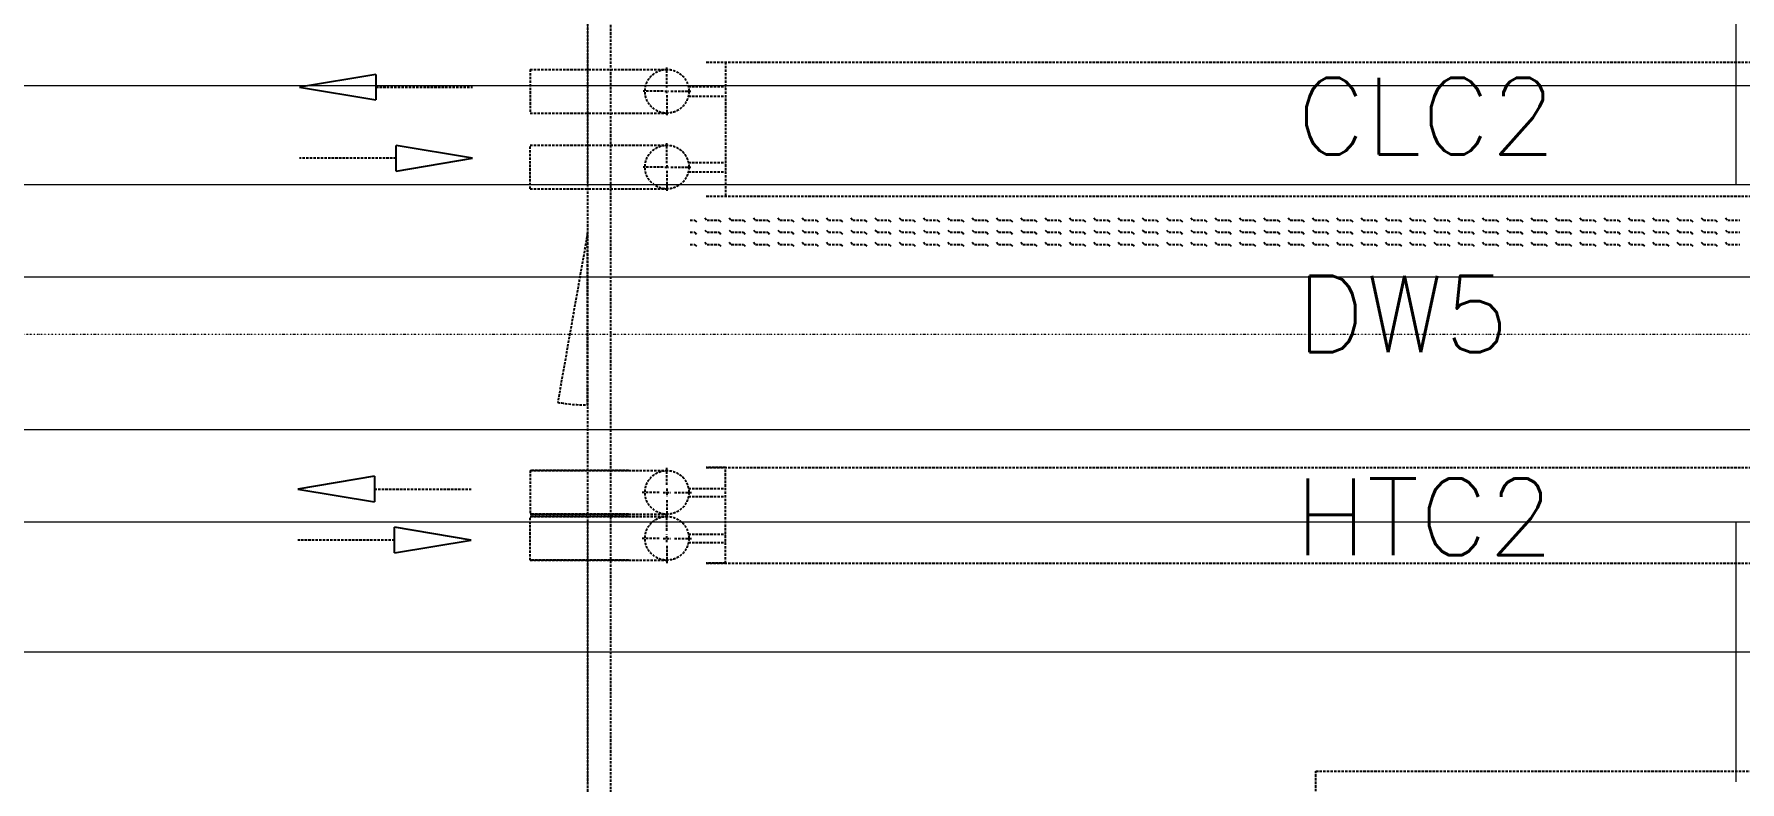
# Model space of a CAD drawing. Extents: x -32000 to 416743, y -254124 to 144214.
# Drawn here: x 10554 to 15011, y 43830 to 45784 of the extents above; entities that cross this region are included whole.
import ezdxf

# ---------------------------------------------------------------- set-up
doc = ezdxf.new("R2010")
doc.units = 0
doc.header["$LTSCALE"] = 10
for name, pattern in [('H12PL4$0$JJP_三點線', [0.9, 0.3, -0.15, 0, -0.15, 0, -0.15, 0, -0.15]), ('XFM1Q40$0$HIDDEN', [9.525, 6.35, -3.175]), ('XFM7P40ICA$0$H12PL4$0$JJP_三點線', [0.9, 0.3, -0.15, 0, -0.15, 0, -0.15, 0, -0.15])]:
    doc.linetypes.add(name, pattern=pattern)
for name, color, linetype in [('H12PL4$0$S-GRID', 252, 'Continuous'), ('XFM1Q40$0$01', 1, 'Continuous'), ('XFM1Q40$0$03', 4, 'Continuous'), ('XFM1Q40$0$ACC-450', 2, 'Continuous'), ('XFM1Q40$0$CLC', 140, 'Continuous'), ('XFM1Q40$0$FAN', 3, 'Continuous'), ('XFM1Q40$0$HTC', 1, 'Continuous'), ('XFM1Q40$0$MDF', 221, 'Continuous'), ('XFM1Q40$0$TYPE14X10', 7, 'Continuous'), ('XFM1Q40$0$擋水簾', 151, 'Continuous'), ('XFM7P40ICA$0$H12PL4$0$L40_19_MEJI', 252, 'Continuous'), ('XFM7P40ICA$0$H12PL4$0$L40_19_設備基礎', 252, 'Continuous'), ('XFM7P40ICA$0$H12PL4$0$S-GRID', 252, 'Continuous')]:
    doc.layers.add(name, color=color, linetype=linetype)
doc.styles.add('XFM1Q40$0$LSP', font='SIMPLEX.shx', dxfattribs={"bigfont": 'chineset.shx'})

# ---------------------------------------------------------------- blocks, each defined once
blk = doc.blocks.new('H12PL4')
at = {"layer": 'H12PL4$0$S-GRID', "linetype": 'H12PL4$0$JJP_三點線', "lineweight": 0}
blk.add_line((-29000, 45000), (289600, 45000), dxfattribs=at)
blk = doc.blocks.new('XFM1Q40$0$_ClosedBlank')
at = {"layer": 'XFM1Q40$0$MDF', "color": 0, "lineweight": -2}
for p, q in [((-1, 0.167), (0, 0)), ((-1, 0.167), (-1, -0.167)), ((0, 0), (-1, -0.167))]:
    blk.add_line(p, q, dxfattribs=at)
blk = doc.blocks.new('XFM1Q40$0$A$Cac22a11c')
at = {"layer": 'XFM1Q40$0$01', "color": 252, "linetype": 'XFM1Q40$0$HIDDEN', "ltscale": 0.1}
for p, q in [((285207.2, 179511.2), (284950, 179511.2)), ((284950, 179511.2), (285307.2, 179511.2)), ((284950, 179511.2), (284950, 179396.9)), ((285207.2, 179396.9), (284950, 179396.9)), ((284950, 179396.9), (285307.2, 179396.9)), ((285207.2, 179391.2), (284950, 179391.2)), ((284950, 179391.2), (285307.2, 179391.2)), ((284950, 179276.9), (284950, 179391.2)), ((285207.2, 179276.9), (284950, 179276.9)), ((284950, 179276.9), (285307.2, 179276.9))]:
    blk.add_line(p, q, dxfattribs=at)
at = {"layer": 'XFM1Q40$0$03', "color": 252, "linetype": 'XFM1Q40$0$HIDDEN', "ltscale": 0.1}
for p, q in [((284950, 180559.5), (284950, 180445.2)), ((284950, 180559.5), (285307.2, 180559.5)), ((285307.2, 180512.4), (285307.2, 180564.5)), ((285410, 180578.4), (289110, 180578.4)), ((285460, 180578.4), (285460, 180228.4)), ((285307.2, 180497.4), (285307.2, 180507.4)), ((285363, 180514.7), (285460, 180514.7)), ((285297.2, 180502.4), (285245, 180502.4)), ((285302.2, 180502.4), (285312.2, 180502.4)), ((285307.2, 180492.4), (285307.2, 180440.2)), ((285317.2, 180502.4), (285369.3, 180502.4)), ((285363, 180490.1), (285460, 180490.1)), ((284950, 180445.2), (285307.2, 180445.2)), ((284950, 180247.2), (284950, 180361.5)), ((284950, 180361.5), (285307.2, 180361.5)), ((285307.2, 180314.4), (285307.2, 180366.5)), ((285297.2, 180304.4), (285245, 180304.4)), ((285302.2, 180304.4), (285312.2, 180304.4)), ((285307.2, 180309.4), (285307.2, 180299.4)), ((285307.2, 180294.4), (285307.2, 180242.2)), ((285317.2, 180304.4), (285369.3, 180304.4)), ((285363, 180316.7), (285460, 180316.7)), ((285363, 180292.1), (285460, 180292.1)), ((284950, 180247.2), (285307.2, 180247.2)), ((285410, 180228.4), (289110, 180228.4)), ((285307.2, 179474.1), (285307.2, 179521.2)), ((285287.2, 179454.1), (285240, 179454.1)), ((285297.2, 179454.1), (285317.2, 179454.1)), ((285307.2, 179464.1), (285307.2, 179444.1)), ((285327.2, 179454.1), (285374.3, 179454.1)), ((285307.2, 179434.1), (285307.2, 179386.9)), ((285307.2, 179354.1), (285307.2, 179401.2)), ((285287.2, 179334.1), (285240, 179334.1)), ((285297.2, 179334.1), (285317.2, 179334.1)), ((285307.2, 179324.1), (285307.2, 179344.1)), ((285307.2, 179314.1), (285307.2, 179266.9)), ((285327.2, 179334.1), (285374.3, 179334.1))]:
    blk.add_line(p, q, dxfattribs=at)
for centre in [(285307.2, 180502.4), (285307.2, 180304.4)]:
    blk.add_circle(centre, 57.2, dxfattribs=at)
at = {"layer": 'XFM1Q40$0$ACC-450', "color": 252, "linetype": 'XFM1Q40$0$HIDDEN', "ltscale": 0.1}
for p, q in [((285100, 180132.6), (285021.9, 179689.4)), ((285100, 179682.6), (285100, 180132.6))]:
    blk.add_line(p, q, dxfattribs=at)
blk.add_arc((285100, 180132.6), 450, 260, 270, dxfattribs=at)
at = {"layer": 'XFM1Q40$0$CLC', "color": 252, "linetype": 'XFM1Q40$0$HIDDEN', "ltscale": 0.1}
for p, q in [((285363.3, 179464.6), (285460, 179464.6)), ((285363.3, 179443.6), (285460, 179443.6)), ((285363.3, 179344.6), (285460, 179344.6)), ((285363.3, 179323.6), (285460, 179323.6))]:
    blk.add_line(p, q, dxfattribs=at)
for points in [[(284547, 180513.2), (284799.5, 180513.2)], [(284599.5, 180327.5), (284347, 180327.5)]]:
    blk.add_lwpolyline(points, dxfattribs=at)
for centre in [(285307.2, 179454.1), (285307.2, 179334.1)]:
    blk.add_circle(centre, 57.2, dxfattribs=at)
at = {"layer": 'XFM1Q40$0$FAN', "color": 252, "linetype": 'XFM1Q40$0$HIDDEN', "ltscale": 0.1}
for p, q in [((287003, 177168), (287003, 178726)), ((287003, 178726), (288269, 178726))]:
    blk.add_line(p, q, dxfattribs=at)
at = {"layer": 'XFM1Q40$0$HTC', "color": 252, "linetype": 'XFM1Q40$0$HIDDEN', "ltscale": 0.1}
for p, q in [((285410, 179519.1), (289060, 179519.1)), ((285460, 179519.1), (285410, 179519.1)), ((285460, 179269.1), (285460, 179519.1)), ((285410, 179269.1), (289060, 179269.1)), ((285460, 179269.1), (285410, 179269.1))]:
    blk.add_line(p, q, dxfattribs=at)
for points in [[(284542.9, 179463), (284795.5, 179463)], [(284595.5, 179329.7), (284342.9, 179329.7)]]:
    blk.add_lwpolyline(points, dxfattribs=at)
at = {"layer": 'XFM1Q40$0$TYPE14X10', "color": 252, "linetype": 'XFM1Q40$0$HIDDEN', "ltscale": 0.1}
for p, q in [((285100, 187517.6), (285100, 172197.6)), ((285160, 187457.6), (285160, 172257.6))]:
    blk.add_line(p, q, dxfattribs=at)
at = {"layer": 'XFM1Q40$0$擋水簾', "color": 252, "linetype": 'XFM1Q40$0$HIDDEN', "ltscale": 0.1}
for p, q in [((285368, 180165.7), (285380.2, 180165.7)), ((285380.2, 180165.7), (285385.9, 180160.1)), ((285406.4, 180171.3), (285412, 180165.7)), ((285412, 180165.7), (285443.7, 180165.7)), ((285443.7, 180165.7), (285449.4, 180160.1)), ((285469.9, 180171.3), (285475.5, 180165.7)), ((285475.5, 180165.7), (285507.2, 180165.7)), ((285507.2, 180165.7), (285512.9, 180160.1)), ((285533.4, 180171.3), (285539, 180165.7)), ((285539, 180165.7), (285570.7, 180165.7)), ((285570.7, 180165.7), (285576.4, 180160.1)), ((285596.9, 180171.3), (285602.5, 180165.7)), ((285602.5, 180165.7), (285634.2, 180165.7)), ((285634.2, 180165.7), (285639.9, 180160.1)), ((285660.4, 180171.3), (285666, 180165.7)), ((285666, 180165.7), (285697.7, 180165.7)), ((285697.7, 180165.7), (285703.4, 180160.1)), ((285723.9, 180171.3), (285729.5, 180165.7)), ((285729.5, 180165.7), (285761.2, 180165.7)), ((285761.2, 180165.7), (285766.9, 180160.1)), ((285787.4, 180171.3), (285793, 180165.7)), ((285793, 180165.7), (285824.7, 180165.7)), ((285824.7, 180165.7), (285830.4, 180160.1)), ((285850.9, 180171.3), (285856.5, 180165.7)), ((285856.5, 180165.7), (285888.2, 180165.7)), ((285888.2, 180165.7), (285893.9, 180160.1)), ((285914.4, 180171.3), (285920, 180165.7)), ((285920, 180165.7), (285951.7, 180165.7)), ((285951.7, 180165.7), (285957.4, 180160.1)), ((285977.9, 180171.3), (285983.5, 180165.7)), ((285983.5, 180165.7), (286015.2, 180165.7)), ((286015.2, 180165.7), (286020.9, 180160.1)), ((286041.4, 180171.3), (286047, 180165.7)), ((286047, 180165.7), (286078.7, 180165.7)), ((286078.7, 180165.7), (286084.4, 180160.1)), ((286104.9, 180171.3), (286110.5, 180165.7)), ((286110.5, 180165.7), (286142.2, 180165.7)), ((286142.2, 180165.7), (286147.9, 180160.1)), ((286168.4, 180171.3), (286174, 180165.7)), ((286174, 180165.7), (286205.7, 180165.7)), ((286205.7, 180165.7), (286211.4, 180160.1)), ((286231.9, 180171.3), (286237.5, 180165.7)), ((286237.5, 180165.7), (286269.2, 180165.7)), ((286269.2, 180165.7), (286274.9, 180160.1)), ((286295.4, 180171.3), (286301, 180165.7)), ((286301, 180165.7), (286332.7, 180165.7)), ((286332.7, 180165.7), (286338.4, 180160.1)), ((286358.9, 180171.3), (286364.5, 180165.7)), ((286364.5, 180165.7), (286396.2, 180165.7)), ((286396.2, 180165.7), (286401.9, 180160.1)), ((286422.4, 180171.3), (286428, 180165.7)), ((286428, 180165.7), (286459.7, 180165.7)), ((286459.7, 180165.7), (286465.4, 180160.1)), ((286485.9, 180171.3), (286491.5, 180165.7)), ((286491.5, 180165.7), (286523.2, 180165.7)), ((286523.2, 180165.7), (286528.9, 180160.1)), ((286549.4, 180171.3), (286555, 180165.7)), ((286555, 180165.7), (286586.7, 180165.7)), ((286586.7, 180165.7), (286592.4, 180160.1)), ((286612.9, 180171.3), (286618.5, 180165.7)), ((286618.5, 180165.7), (286650.2, 180165.7)), ((286650.2, 180165.7), (286655.9, 180160.1)), ((286676.4, 180171.3), (286682, 180165.7)), ((286682, 180165.7), (286713.7, 180165.7)), ((286713.7, 180165.7), (286719.4, 180160.1)), ((286739.9, 180171.3), (286745.5, 180165.7)), ((286745.5, 180165.7), (286777.2, 180165.7)), ((286777.2, 180165.7), (286782.9, 180160.1)), ((286803.4, 180171.3), (286809, 180165.7)), ((286809, 180165.7), (286840.7, 180165.7)), ((286840.7, 180165.7), (286846.4, 180160.1)), ((286866.9, 180171.3), (286872.5, 180165.7)), ((286872.5, 180165.7), (286904.2, 180165.7)), ((286904.2, 180165.7), (286909.9, 180160.1)), ((286930.4, 180171.3), (286936, 180165.7)), ((286936, 180165.7), (286967.7, 180165.7)), ((286967.7, 180165.7), (286973.4, 180160.1)), ((286993.9, 180171.3), (286999.5, 180165.7)), ((286999.5, 180165.7), (287031.2, 180165.7)), ((287031.2, 180165.7), (287036.9, 180160.1)), ((287057.4, 180171.3), (287063, 180165.7)), ((287063, 180165.7), (287094.7, 180165.7)), ((287094.7, 180165.7), (287100.4, 180160.1)), ((287120.9, 180171.3), (287126.5, 180165.7)), ((287126.5, 180165.7), (287158.2, 180165.7)), ((287158.2, 180165.7), (287163.9, 180160.1)), ((287184.4, 180171.3), (287190, 180165.7)), ((287190, 180165.7), (287221.7, 180165.7)), ((287221.7, 180165.7), (287227.4, 180160.1)), ((287247.9, 180171.3), (287253.5, 180165.7)), ((287253.5, 180165.7), (287285.2, 180165.7)), ((287285.2, 180165.7), (287290.9, 180160.1)), ((287311.4, 180171.3), (287317, 180165.7)), ((287317, 180165.7), (287348.7, 180165.7)), ((287348.7, 180165.7), (287354.4, 180160.1)), ((287374.9, 180171.3), (287380.5, 180165.7)), ((287380.5, 180165.7), (287412.2, 180165.7)), ((287412.2, 180165.7), (287417.9, 180160.1)), ((287438.4, 180171.3), (287444, 180165.7)), ((287444, 180165.7), (287475.7, 180165.7)), ((287475.7, 180165.7), (287481.4, 180160.1)), ((287501.9, 180171.3), (287507.5, 180165.7)), ((287507.5, 180165.7), (287539.2, 180165.7)), ((287539.2, 180165.7), (287544.9, 180160.1)), ((287565.4, 180171.3), (287571, 180165.7)), ((287571, 180165.7), (287602.7, 180165.7)), ((287602.7, 180165.7), (287608.4, 180160.1)), ((287628.9, 180171.3), (287634.5, 180165.7)), ((287634.5, 180165.7), (287666.2, 180165.7)), ((287666.2, 180165.7), (287671.9, 180160.1)), ((287692.4, 180171.3), (287698, 180165.7)), ((287698, 180165.7), (287729.7, 180165.7)), ((287729.7, 180165.7), (287735.4, 180160.1)), ((287755.9, 180171.3), (287761.5, 180165.7)), ((287761.5, 180165.7), (287793.2, 180165.7)), ((287793.2, 180165.7), (287798.9, 180160.1)), ((287819.4, 180171.3), (287825, 180165.7)), ((287825, 180165.7), (287856.7, 180165.7)), ((287856.7, 180165.7), (287862.4, 180160.1)), ((287882.9, 180171.3), (287888.5, 180165.7)), ((287888.5, 180165.7), (287920.2, 180165.7)), ((287920.2, 180165.7), (287925.9, 180160.1)), ((287946.4, 180171.3), (287952, 180165.7)), ((287952, 180165.7), (287983.7, 180165.7)), ((287983.7, 180165.7), (287989.4, 180160.1)), ((288009.9, 180171.3), (288015.5, 180165.7)), ((288015.5, 180165.7), (288047.2, 180165.7)), ((288047.2, 180165.7), (288052.9, 180160.1)), ((288073.4, 180171.3), (288079, 180165.7)), ((288079, 180165.7), (288110.7, 180165.7)), ((285368, 180133.9), (285380.2, 180133.9)), ((285380.2, 180133.9), (285385.9, 180128.3)), ((285406.4, 180139.6), (285412, 180133.9)), ((285406.4, 180107.8), (285412, 180102.2)), ((285412, 180133.9), (285443.7, 180133.9)), ((285443.7, 180133.9), (285449.4, 180128.3)), ((285469.9, 180139.6), (285475.5, 180133.9)), ((285469.9, 180107.8), (285475.5, 180102.2)), ((285475.5, 180133.9), (285507.2, 180133.9)), ((285507.2, 180133.9), (285512.9, 180128.3)), ((285533.4, 180139.6), (285539, 180133.9)), ((285533.4, 180107.8), (285539, 180102.2)), ((285539, 180133.9), (285570.7, 180133.9)), ((285570.7, 180133.9), (285576.4, 180128.3)), ((285596.9, 180139.6), (285602.5, 180133.9)), ((285596.9, 180107.8), (285602.5, 180102.2)), ((285602.5, 180133.9), (285634.2, 180133.9)), ((285634.2, 180133.9), (285639.9, 180128.3)), ((285660.4, 180139.6), (285666, 180133.9)), ((285660.4, 180107.8), (285666, 180102.2)), ((285666, 180133.9), (285697.7, 180133.9)), ((285697.7, 180133.9), (285703.4, 180128.3)), ((285723.9, 180139.6), (285729.5, 180133.9)), ((285723.9, 180107.8), (285729.5, 180102.2)), ((285729.5, 180133.9), (285761.2, 180133.9)), ((285761.2, 180133.9), (285766.9, 180128.3)), ((285787.4, 180139.6), (285793, 180133.9)), ((285787.4, 180107.8), (285793, 180102.2)), ((285793, 180133.9), (285824.7, 180133.9)), ((285824.7, 180133.9), (285830.4, 180128.3)), ((285850.9, 180139.6), (285856.5, 180133.9)), ((285850.9, 180107.8), (285856.5, 180102.2)), ((285856.5, 180133.9), (285888.2, 180133.9)), ((285888.2, 180133.9), (285893.9, 180128.3)), ((285914.4, 180139.6), (285920, 180133.9)), ((285914.4, 180107.8), (285920, 180102.2)), ((285920, 180133.9), (285951.7, 180133.9)), ((285951.7, 180133.9), (285957.4, 180128.3)), ((285977.9, 180139.6), (285983.5, 180133.9)), ((285977.9, 180107.8), (285983.5, 180102.2)), ((285983.5, 180133.9), (286015.2, 180133.9)), ((286015.2, 180133.9), (286020.9, 180128.3)), ((286041.4, 180139.6), (286047, 180133.9)), ((286041.4, 180107.8), (286047, 180102.2)), ((286047, 180133.9), (286078.7, 180133.9)), ((286078.7, 180133.9), (286084.4, 180128.3)), ((286104.9, 180139.6), (286110.5, 180133.9)), ((286104.9, 180107.8), (286110.5, 180102.2)), ((286110.5, 180133.9), (286142.2, 180133.9)), ((286142.2, 180133.9), (286147.9, 180128.3)), ((286168.4, 180139.6), (286174, 180133.9)), ((286168.4, 180107.8), (286174, 180102.2)), ((286174, 180133.9), (286205.7, 180133.9)), ((286205.7, 180133.9), (286211.4, 180128.3)), ((286231.9, 180139.6), (286237.5, 180133.9)), ((286231.9, 180107.8), (286237.5, 180102.2)), ((286237.5, 180133.9), (286269.2, 180133.9)), ((286269.2, 180133.9), (286274.9, 180128.3)), ((286295.4, 180139.6), (286301, 180133.9)), ((286295.4, 180107.8), (286301, 180102.2)), ((286301, 180133.9), (286332.7, 180133.9)), ((286332.7, 180133.9), (286338.4, 180128.3)), ((286358.9, 180139.6), (286364.5, 180133.9)), ((286358.9, 180107.8), (286364.5, 180102.2)), ((286364.5, 180133.9), (286396.2, 180133.9)), ((286396.2, 180133.9), (286401.9, 180128.3)), ((286422.4, 180139.6), (286428, 180133.9)), ((286422.4, 180107.8), (286428, 180102.2)), ((286428, 180133.9), (286459.7, 180133.9)), ((286459.7, 180133.9), (286465.4, 180128.3)), ((286485.9, 180139.6), (286491.5, 180133.9)), ((286485.9, 180107.8), (286491.5, 180102.2)), ((286491.5, 180133.9), (286523.2, 180133.9)), ((286523.2, 180133.9), (286528.9, 180128.3)), ((286549.4, 180139.6), (286555, 180133.9)), ((286549.4, 180107.8), (286555, 180102.2)), ((286555, 180133.9), (286586.7, 180133.9)), ((286586.7, 180133.9), (286592.4, 180128.3)), ((286612.9, 180139.6), (286618.5, 180133.9)), ((286612.9, 180107.8), (286618.5, 180102.2)), ((286618.5, 180133.9), (286650.2, 180133.9)), ((286650.2, 180133.9), (286655.9, 180128.3)), ((286676.4, 180139.6), (286682, 180133.9)), ((286676.4, 180107.8), (286682, 180102.2)), ((286682, 180133.9), (286713.7, 180133.9)), ((286713.7, 180133.9), (286719.4, 180128.3)), ((286739.9, 180139.6), (286745.5, 180133.9)), ((286739.9, 180107.8), (286745.5, 180102.2)), ((286745.5, 180133.9), (286777.2, 180133.9)), ((286777.2, 180133.9), (286782.9, 180128.3)), ((286803.4, 180139.6), (286809, 180133.9)), ((286803.4, 180107.8), (286809, 180102.2)), ((286809, 180133.9), (286840.7, 180133.9)), ((286840.7, 180133.9), (286846.4, 180128.3)), ((286866.9, 180139.6), (286872.5, 180133.9)), ((286866.9, 180107.8), (286872.5, 180102.2)), ((286872.5, 180133.9), (286904.2, 180133.9)), ((286904.2, 180133.9), (286909.9, 180128.3)), ((286930.4, 180139.6), (286936, 180133.9)), ((286930.4, 180107.8), (286936, 180102.2)), ((286936, 180133.9), (286967.7, 180133.9)), ((286967.7, 180133.9), (286973.4, 180128.3)), ((286993.9, 180139.6), (286999.5, 180133.9)), ((286993.9, 180107.8), (286999.5, 180102.2)), ((286999.5, 180133.9), (287031.2, 180133.9)), ((287031.2, 180133.9), (287036.9, 180128.3)), ((287057.4, 180139.6), (287063, 180133.9)), ((287057.4, 180107.8), (287063, 180102.2)), ((287063, 180133.9), (287094.7, 180133.9)), ((287094.7, 180133.9), (287100.4, 180128.3)), ((287120.9, 180139.6), (287126.5, 180133.9)), ((287120.9, 180107.8), (287126.5, 180102.2)), ((287126.5, 180133.9), (287158.2, 180133.9)), ((287158.2, 180133.9), (287163.9, 180128.3)), ((287184.4, 180139.6), (287190, 180133.9)), ((287184.4, 180107.8), (287190, 180102.2)), ((287190, 180133.9), (287221.7, 180133.9)), ((287221.7, 180133.9), (287227.4, 180128.3)), ((287247.9, 180139.6), (287253.5, 180133.9)), ((287247.9, 180107.8), (287253.5, 180102.2)), ((287253.5, 180133.9), (287285.2, 180133.9)), ((287285.2, 180133.9), (287290.9, 180128.3)), ((287311.4, 180139.6), (287317, 180133.9)), ((287311.4, 180107.8), (287317, 180102.2)), ((287317, 180133.9), (287348.7, 180133.9)), ((287348.7, 180133.9), (287354.4, 180128.3)), ((287374.9, 180139.6), (287380.5, 180133.9)), ((287374.9, 180107.8), (287380.5, 180102.2)), ((287380.5, 180133.9), (287412.2, 180133.9)), ((287412.2, 180133.9), (287417.9, 180128.3)), ((287438.4, 180139.6), (287444, 180133.9)), ((287438.4, 180107.8), (287444, 180102.2)), ((287444, 180133.9), (287475.7, 180133.9)), ((287475.7, 180133.9), (287481.4, 180128.3)), ((287501.9, 180139.6), (287507.5, 180133.9)), ((287501.9, 180107.8), (287507.5, 180102.2)), ((287507.5, 180133.9), (287539.2, 180133.9)), ((287539.2, 180133.9), (287544.9, 180128.3)), ((287565.4, 180139.6), (287571, 180133.9)), ((287565.4, 180107.8), (287571, 180102.2)), ((287571, 180133.9), (287602.7, 180133.9)), ((287602.7, 180133.9), (287608.4, 180128.3)), ((287628.9, 180139.6), (287634.5, 180133.9)), ((287628.9, 180107.8), (287634.5, 180102.2)), ((287634.5, 180133.9), (287666.2, 180133.9)), ((287666.2, 180133.9), (287671.9, 180128.3)), ((287692.4, 180139.6), (287698, 180133.9)), ((287692.4, 180107.8), (287698, 180102.2)), ((287698, 180133.9), (287729.7, 180133.9)), ((287729.7, 180133.9), (287735.4, 180128.3)), ((287755.9, 180139.6), (287761.5, 180133.9)), ((287755.9, 180107.8), (287761.5, 180102.2)), ((287761.5, 180133.9), (287793.2, 180133.9)), ((287793.2, 180133.9), (287798.9, 180128.3)), ((287819.4, 180139.6), (287825, 180133.9)), ((287819.4, 180107.8), (287825, 180102.2)), ((287825, 180133.9), (287856.7, 180133.9)), ((287856.7, 180133.9), (287862.4, 180128.3)), ((287882.9, 180139.6), (287888.5, 180133.9)), ((287882.9, 180107.8), (287888.5, 180102.2)), ((287888.5, 180133.9), (287920.2, 180133.9)), ((287920.2, 180133.9), (287925.9, 180128.3)), ((287946.4, 180139.6), (287952, 180133.9)), ((287946.4, 180107.8), (287952, 180102.2)), ((287952, 180133.9), (287983.7, 180133.9)), ((287983.7, 180133.9), (287989.4, 180128.3)), ((288009.9, 180139.6), (288015.5, 180133.9)), ((288009.9, 180107.8), (288015.5, 180102.2)), ((288015.5, 180133.9), (288047.2, 180133.9)), ((288047.2, 180133.9), (288052.9, 180128.3)), ((288073.4, 180139.6), (288079, 180133.9)), ((288073.4, 180107.8), (288079, 180102.2)), ((288079, 180133.9), (288110.7, 180133.9)), ((285368, 180102.2), (285380.2, 180102.2)), ((285380.2, 180102.2), (285385.9, 180096.6)), ((285412, 180102.2), (285443.7, 180102.2)), ((285443.7, 180102.2), (285449.4, 180096.6)), ((285475.5, 180102.2), (285507.2, 180102.2)), ((285507.2, 180102.2), (285512.9, 180096.6)), ((285539, 180102.2), (285570.7, 180102.2)), ((285570.7, 180102.2), (285576.4, 180096.6)), ((285602.5, 180102.2), (285634.2, 180102.2)), ((285634.2, 180102.2), (285639.9, 180096.6)), ((285666, 180102.2), (285697.7, 180102.2)), ((285697.7, 180102.2), (285703.4, 180096.6)), ((285729.5, 180102.2), (285761.2, 180102.2)), ((285761.2, 180102.2), (285766.9, 180096.6)), ((285793, 180102.2), (285824.7, 180102.2)), ((285824.7, 180102.2), (285830.4, 180096.6)), ((285856.5, 180102.2), (285888.2, 180102.2)), ((285888.2, 180102.2), (285893.9, 180096.6)), ((285920, 180102.2), (285951.7, 180102.2)), ((285951.7, 180102.2), (285957.4, 180096.6)), ((285983.5, 180102.2), (286015.2, 180102.2)), ((286015.2, 180102.2), (286020.9, 180096.6)), ((286047, 180102.2), (286078.7, 180102.2)), ((286078.7, 180102.2), (286084.4, 180096.6)), ((286110.5, 180102.2), (286142.2, 180102.2)), ((286142.2, 180102.2), (286147.9, 180096.6)), ((286174, 180102.2), (286205.7, 180102.2)), ((286205.7, 180102.2), (286211.4, 180096.6)), ((286237.5, 180102.2), (286269.2, 180102.2)), ((286269.2, 180102.2), (286274.9, 180096.6)), ((286301, 180102.2), (286332.7, 180102.2)), ((286332.7, 180102.2), (286338.4, 180096.6)), ((286364.5, 180102.2), (286396.2, 180102.2)), ((286396.2, 180102.2), (286401.9, 180096.6)), ((286428, 180102.2), (286459.7, 180102.2)), ((286459.7, 180102.2), (286465.4, 180096.6)), ((286491.5, 180102.2), (286523.2, 180102.2)), ((286523.2, 180102.2), (286528.9, 180096.6)), ((286555, 180102.2), (286586.7, 180102.2)), ((286586.7, 180102.2), (286592.4, 180096.6)), ((286618.5, 180102.2), (286650.2, 180102.2)), ((286650.2, 180102.2), (286655.9, 180096.6)), ((286682, 180102.2), (286713.7, 180102.2)), ((286713.7, 180102.2), (286719.4, 180096.6)), ((286745.5, 180102.2), (286777.2, 180102.2)), ((286777.2, 180102.2), (286782.9, 180096.6)), ((286809, 180102.2), (286840.7, 180102.2)), ((286840.7, 180102.2), (286846.4, 180096.6)), ((286872.5, 180102.2), (286904.2, 180102.2)), ((286904.2, 180102.2), (286909.9, 180096.6)), ((286936, 180102.2), (286967.7, 180102.2)), ((286967.7, 180102.2), (286973.4, 180096.6)), ((286999.5, 180102.2), (287031.2, 180102.2)), ((287031.2, 180102.2), (287036.9, 180096.6)), ((287063, 180102.2), (287094.7, 180102.2)), ((287094.7, 180102.2), (287100.4, 180096.6)), ((287126.5, 180102.2), (287158.2, 180102.2)), ((287158.2, 180102.2), (287163.9, 180096.6)), ((287190, 180102.2), (287221.7, 180102.2)), ((287221.7, 180102.2), (287227.4, 180096.6)), ((287253.5, 180102.2), (287285.2, 180102.2)), ((287285.2, 180102.2), (287290.9, 180096.6)), ((287317, 180102.2), (287348.7, 180102.2)), ((287348.7, 180102.2), (287354.4, 180096.6)), ((287380.5, 180102.2), (287412.2, 180102.2)), ((287412.2, 180102.2), (287417.9, 180096.6)), ((287444, 180102.2), (287475.7, 180102.2)), ((287475.7, 180102.2), (287481.4, 180096.6)), ((287507.5, 180102.2), (287539.2, 180102.2)), ((287539.2, 180102.2), (287544.9, 180096.6)), ((287571, 180102.2), (287602.7, 180102.2)), ((287602.7, 180102.2), (287608.4, 180096.6)), ((287634.5, 180102.2), (287666.2, 180102.2)), ((287666.2, 180102.2), (287671.9, 180096.6)), ((287698, 180102.2), (287729.7, 180102.2)), ((287729.7, 180102.2), (287735.4, 180096.6)), ((287761.5, 180102.2), (287793.2, 180102.2)), ((287793.2, 180102.2), (287798.9, 180096.6)), ((287825, 180102.2), (287856.7, 180102.2)), ((287856.7, 180102.2), (287862.4, 180096.6)), ((287888.5, 180102.2), (287920.2, 180102.2)), ((287920.2, 180102.2), (287925.9, 180096.6)), ((287952, 180102.2), (287983.7, 180102.2)), ((287983.7, 180102.2), (287989.4, 180096.6)), ((288015.5, 180102.2), (288047.2, 180102.2)), ((288047.2, 180102.2), (288052.9, 180096.6)), ((288079, 180102.2), (288110.7, 180102.2))]:
    blk.add_line(p, q, dxfattribs=at)
at = {"layer": 'XFM1Q40$0$CLC', "color": 252, "linetype": 'XFM1Q40$0$HIDDEN', "ltscale": 0.1, "xscale": -200, "yscale": 200, "zscale": 200}
blk.add_blockref('XFM1Q40$0$_ClosedBlank', (284347, 180513.2), dxfattribs=at)
at = {"layer": 'XFM1Q40$0$CLC', "color": 252, "linetype": 'XFM1Q40$0$HIDDEN', "ltscale": 0.1, "xscale": -200, "yscale": 200, "zscale": 200, "rotation": 180}
blk.add_blockref('XFM1Q40$0$_ClosedBlank', (284799.5, 180327.5), dxfattribs=at)
at = {"layer": 'XFM1Q40$0$HTC', "color": 252, "linetype": 'XFM1Q40$0$HIDDEN', "ltscale": 0.1, "xscale": -200, "yscale": 200, "zscale": 200}
blk.add_blockref('XFM1Q40$0$_ClosedBlank', (284342.9, 179463), dxfattribs=at)
at = {"layer": 'XFM1Q40$0$HTC', "color": 252, "linetype": 'XFM1Q40$0$HIDDEN', "ltscale": 0.1, "xscale": -200, "yscale": 200, "zscale": 200, "rotation": 180}
blk.add_blockref('XFM1Q40$0$_ClosedBlank', (284795.5, 179329.7), dxfattribs=at)
at = {"color": 252, "linetype": 'XFM1Q40$0$HIDDEN', "ltscale": 0.1, "style": 'XFM1Q40$0$LSP'}
for s, p in [('CLC2', (286953, 180337.6)), ('DW5', (286951.6, 179820.3)), ('HTC2', (286947.3, 179290.4))]:
    blk.add_text(s, height=200, dxfattribs=at).set_placement(p)
blk = doc.blocks.new('XFM1Q40')
blk.add_blockref('XFM1Q40$0$A$Cac22a11c', (-273100, -134867.6))
blk = doc.blocks.new('XFM7P40ICA$0$H12PL4')
at = {"layer": 'XFM7P40ICA$0$H12PL4$0$L40_19_MEJI', "lineweight": 0}
for p, q in [((15000, 82050), (15000, 45390)), ((12000, 46660), (12000, 45390)), ((9750, 45650), (15650, 45650)), ((12000, 44510), (12000, 43830)), ((15000, 44510), (15000, 43830)), ((9750, 44170), (15650, 44170))]:
    blk.add_line(p, q, dxfattribs=at)
at = {"layer": 'XFM7P40ICA$0$H12PL4$0$L40_19_設備基礎', "lineweight": 0, "flags": 128}
for points in [[(15440, 44510), (15440, 45390), (9960, 45390), (9960, 44510)], [(10200, 44750), (10200, 45150), (15200, 45150), (15200, 44750)]]:
    blk.add_lwpolyline(points, close=True, dxfattribs=at)
at = {"layer": 'XFM7P40ICA$0$H12PL4$0$S-GRID', "linetype": 'XFM7P40ICA$0$H12PL4$0$JJP_三點線', "lineweight": 0}
blk.add_line((-29000, 45000), (289600, 45000), dxfattribs=at)
blk = doc.blocks.new('XFM7P40ICA')
blk.add_blockref('XFM7P40ICA$0$H12PL4', (0, 0))

msp = doc.modelspace()

# ---------------------------------------------------------------- block references
for name in ['H12PL4', 'XFM7P40ICA', 'XFM1Q40']:
    msp.add_blockref(name, (0, 0))

doc.saveas('drawing.dxf')
